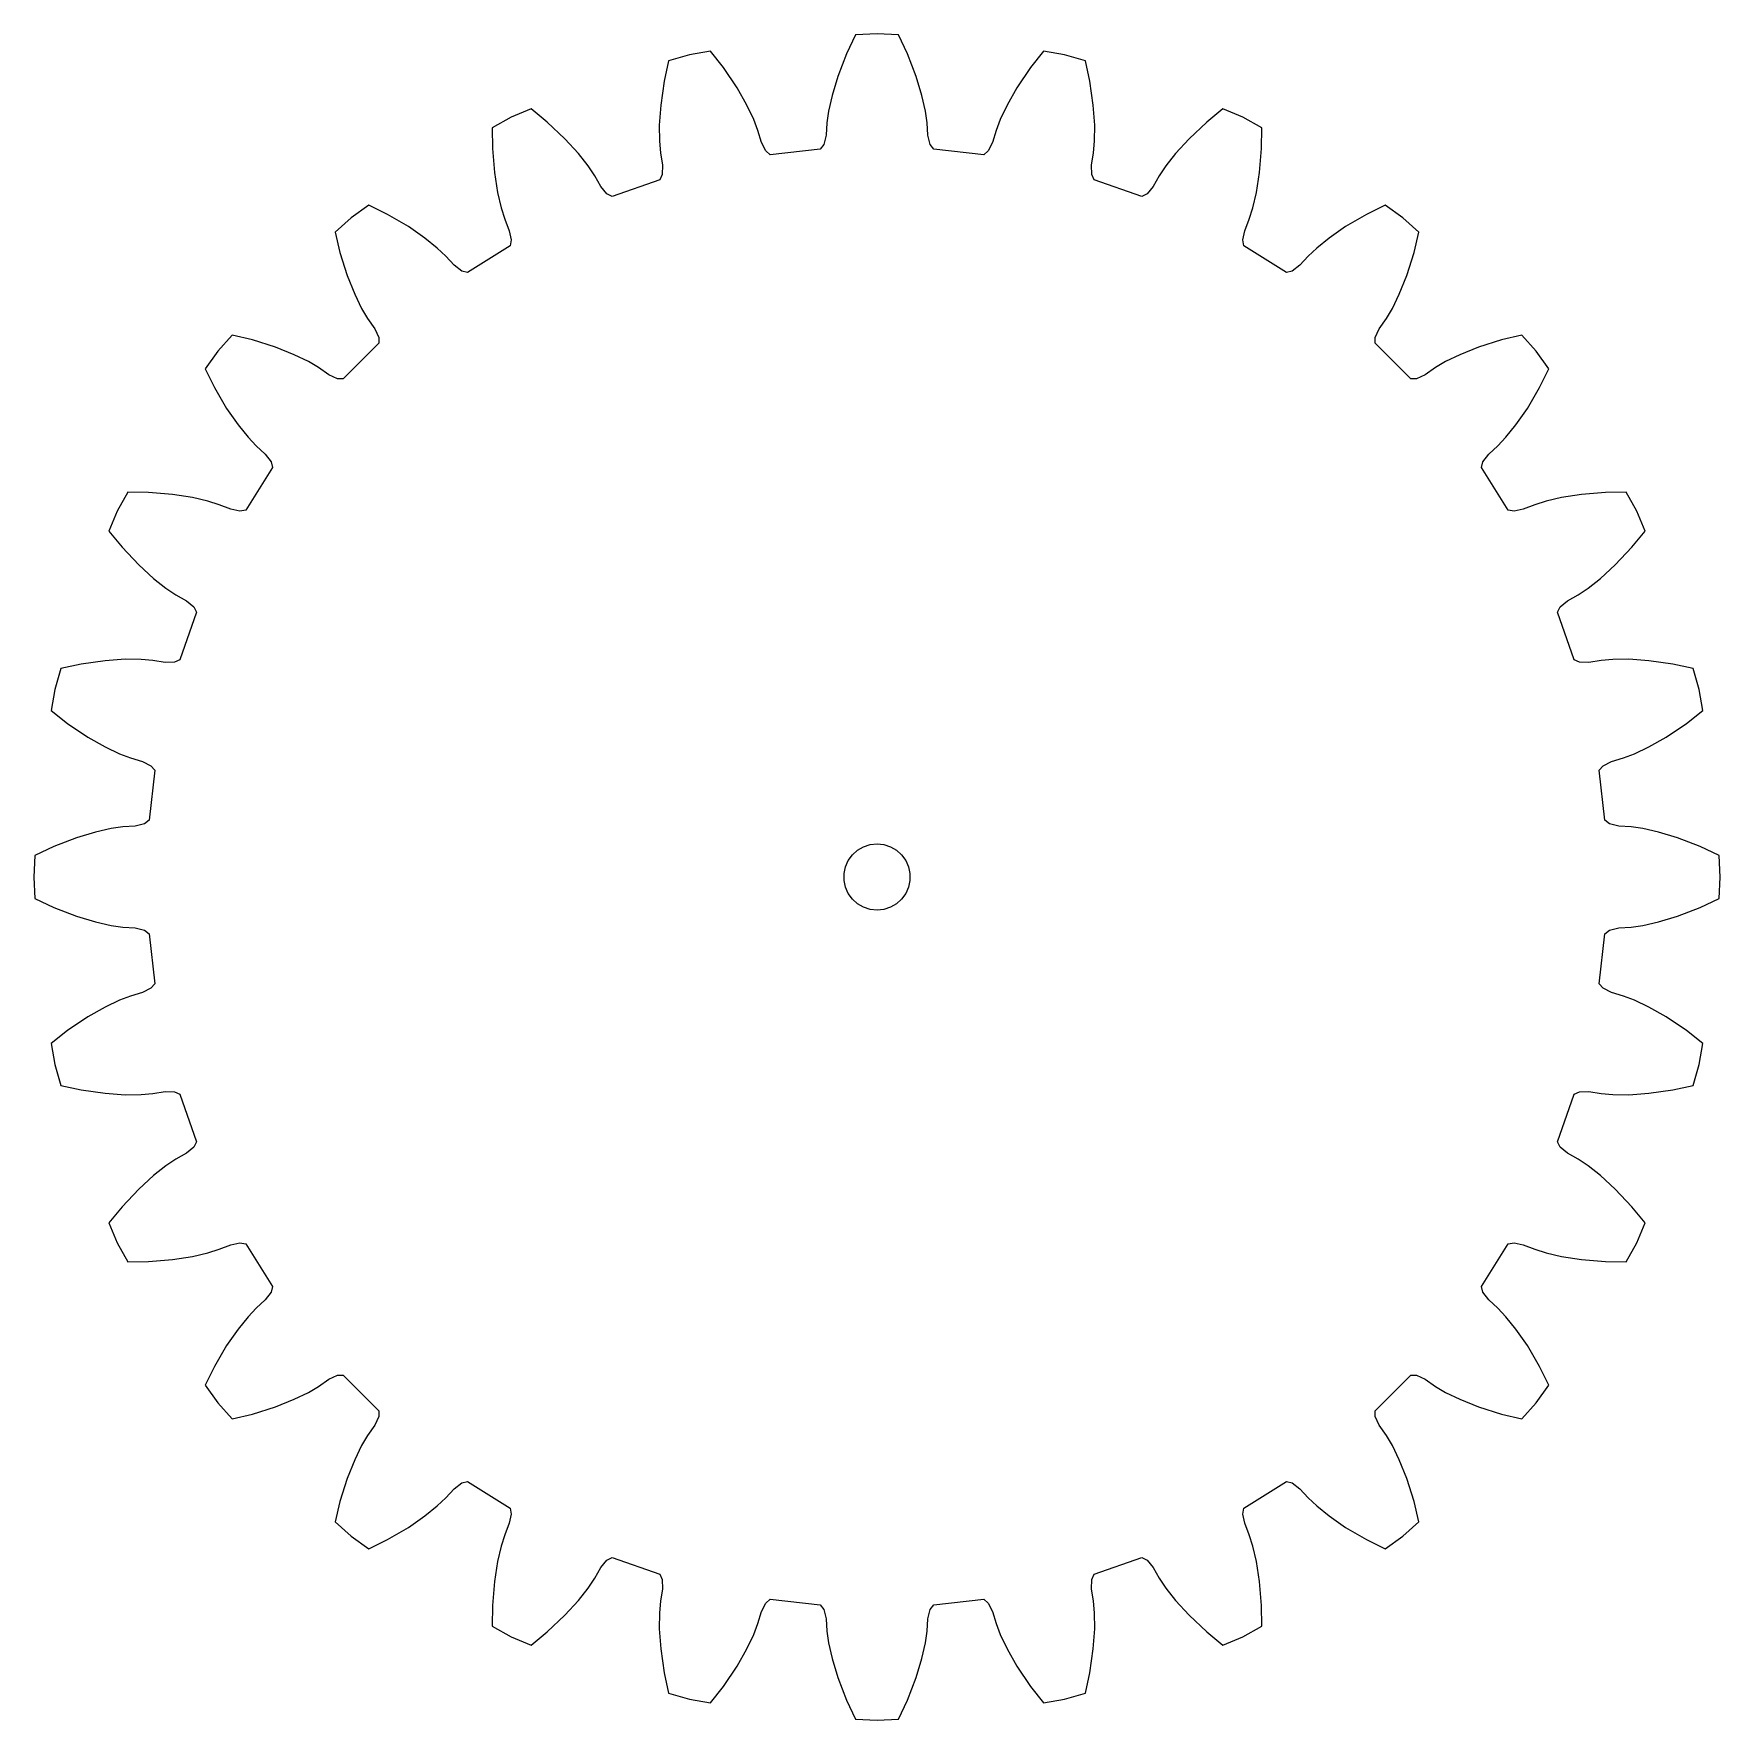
# Model space of a CAD drawing. Header units: metres. Extents: x -38.2 to 38.2, y -38.2 to 38.2.
import ezdxf

# ---------------------------------------------------------------- set-up
doc = ezdxf.new("R2010")
doc.units = ezdxf.units.M

msp = doc.modelspace()

# ---------------------------------------------------------------- linework, layer by layer
for p, q in [((0, 38.197), (-0.976, 38.142)), ((0.976, 38.142), (0, 38.197)), ((-0.976, 38.142), (-1.379, 37.29)), ((1.379, 37.29), (0.976, 38.142)), ((-9.439, 36.969), (-9.643, 36.048)), ((-8.5, 37.24), (-9.439, 36.969)), ((-7.536, 37.403), (-8.5, 37.24)), ((-6.953, 36.662), (-7.536, 37.403)), ((-1.379, 37.29), (-1.773, 36.265)), ((1.773, 36.265), (1.379, 37.29)), ((7.536, 37.403), (6.953, 36.662)), ((8.5, 37.24), (7.536, 37.403)), ((9.439, 36.969), (8.5, 37.24)), ((9.643, 36.048), (9.439, 36.969)), ((-9.643, 36.048), (-9.798, 34.962)), ((-6.341, 35.751), (-6.953, 36.662)), ((-1.773, 36.265), (-2.035, 35.395)), ((2.035, 35.395), (1.773, 36.265)), ((6.953, 36.662), (6.341, 35.751)), ((9.798, 34.962), (9.643, 36.048)), ((-5.892, 34.961), (-6.341, 35.751)), ((-2.035, 35.395), (-2.19, 34.692)), ((2.19, 34.692), (2.035, 35.395)), ((6.341, 35.751), (5.892, 34.961)), ((-16.573, 34.414), (-17.429, 33.942)), ((-15.67, 34.789), (-16.573, 34.414)), ((-14.937, 34.195), (-15.67, 34.789)), ((-9.798, 34.962), (-9.86, 34.055)), ((-5.585, 34.31), (-5.892, 34.961)), ((-2.19, 34.692), (-2.265, 34.167)), ((2.265, 34.167), (2.19, 34.692)), ((5.892, 34.961), (5.585, 34.31)), ((9.86, 34.055), (9.798, 34.962)), ((15.67, 34.789), (14.937, 34.195)), ((16.573, 34.414), (15.67, 34.789)), ((17.429, 33.942), (16.573, 34.414)), ((-17.429, 33.942), (-17.422, 32.999)), ((-14.138, 33.443), (-14.937, 34.195)), ((-9.86, 34.055), (-9.855, 33.335)), ((-5.394, 33.814), (-5.585, 34.31)), ((-5.231, 33.273), (-5.394, 33.814)), ((-2.265, 34.167), (-2.304, 33.603)), ((2.304, 33.603), (2.265, 34.167)), ((5.394, 33.814), (5.231, 33.273)), ((5.585, 34.31), (5.394, 33.814)), ((9.855, 33.335), (9.86, 34.055)), ((14.937, 34.195), (14.138, 33.443)), ((17.422, 32.999), (17.429, 33.942)), ((-17.422, 32.999), (-17.332, 31.905)), ((-13.524, 32.773), (-14.138, 33.443)), ((-9.855, 33.335), (-9.811, 32.806)), ((-5.038, 32.889), (-5.231, 33.273)), ((-4.832, 32.719), (-5.038, 32.889)), ((-2.57, 32.974), (-4.832, 32.719)), ((-2.406, 33.185), (-2.57, 32.974)), ((-2.304, 33.603), (-2.406, 33.185)), ((2.406, 33.185), (2.304, 33.603)), ((2.57, 32.974), (2.406, 33.185)), ((4.832, 32.719), (2.57, 32.974)), ((5.038, 32.889), (4.832, 32.719)), ((5.231, 33.273), (5.038, 32.889)), ((9.811, 32.806), (9.855, 33.335)), ((14.138, 33.443), (13.524, 32.773)), ((17.332, 31.905), (17.422, 32.999)), ((-13.079, 32.207), (-13.524, 32.773)), ((-12.783, 31.766), (-13.079, 32.207)), ((-9.811, 32.806), (-9.723, 32.248)), ((-9.723, 32.248), (-9.73, 31.818)), ((9.723, 32.248), (9.811, 32.806)), ((9.73, 31.818), (9.723, 32.248)), ((13.079, 32.207), (12.783, 31.766)), ((13.524, 32.773), (13.079, 32.207)), ((-17.332, 31.905), (-17.191, 31.007)), ((-12.504, 31.275), (-12.783, 31.766)), ((-9.842, 31.575), (-11.992, 30.823)), ((-9.73, 31.818), (-9.842, 31.575)), ((9.842, 31.575), (9.73, 31.818)), ((11.992, 30.823), (9.842, 31.575)), ((12.783, 31.766), (12.504, 31.275)), ((17.191, 31.007), (17.332, 31.905)), ((-17.191, 31.007), (-17.026, 30.306)), ((-12.231, 30.943), (-12.504, 31.275)), ((-11.992, 30.823), (-12.231, 30.943)), ((12.231, 30.943), (11.992, 30.823)), ((12.504, 31.275), (12.231, 30.943)), ((17.026, 30.306), (17.191, 31.007)), ((-23.816, 29.864), (-24.545, 29.212)), ((-23.018, 30.43), (-23.816, 29.864)), ((-22.171, 30.014), (-23.018, 30.43)), ((-21.225, 29.459), (-22.171, 30.014)), ((-17.026, 30.306), (-16.865, 29.8)), ((-16.865, 29.8), (-16.655, 29.276)), ((16.655, 29.276), (16.865, 29.8)), ((16.865, 29.8), (17.026, 30.306)), ((22.171, 30.014), (21.225, 29.459)), ((23.018, 30.43), (22.171, 30.014)), ((23.816, 29.864), (23.018, 30.43)), ((24.545, 29.212), (23.816, 29.864)), ((-24.545, 29.212), (-24.328, 28.294)), ((-20.478, 28.942), (-21.225, 29.459)), ((-16.655, 29.276), (-16.567, 28.855)), ((16.567, 28.855), (16.655, 29.276)), ((21.225, 29.459), (20.478, 28.942)), ((24.328, 28.294), (24.545, 29.212)), ((-24.328, 28.294), (-23.997, 27.248)), ((-19.918, 28.489), (-20.478, 28.942)), ((-19.531, 28.125), (-19.918, 28.489)), ((-16.622, 28.594), (-18.55, 27.382)), ((-16.567, 28.855), (-16.622, 28.594)), ((16.622, 28.594), (16.567, 28.855)), ((18.55, 27.382), (16.622, 28.594)), ((19.918, 28.489), (19.531, 28.125)), ((20.478, 28.942), (19.918, 28.489)), ((23.997, 27.248), (24.328, 28.294)), ((-19.15, 27.708), (-19.531, 28.125)), ((-18.809, 27.446), (-19.15, 27.708)), ((19.15, 27.708), (18.809, 27.446)), ((19.531, 28.125), (19.15, 27.708)), ((-23.997, 27.248), (-23.659, 26.404)), ((-18.55, 27.382), (-18.809, 27.446)), ((18.809, 27.446), (18.55, 27.382)), ((23.659, 26.404), (23.997, 27.248)), ((-23.659, 26.404), (-23.343, 25.758)), ((23.343, 25.758), (23.659, 26.404)), ((-23.343, 25.758), (-23.074, 25.3)), ((-23.074, 25.3), (-22.752, 24.836)), ((22.752, 24.836), (23.074, 25.3)), ((23.074, 25.3), (23.343, 25.758)), ((-29.212, 24.545), (-29.864, 23.816)), ((-28.294, 24.328), (-29.212, 24.545)), ((-22.752, 24.836), (-22.572, 24.445)), ((22.572, 24.445), (22.752, 24.836)), ((29.212, 24.545), (28.294, 24.328)), ((29.864, 23.816), (29.212, 24.545)), ((-29.864, 23.816), (-30.43, 23.018)), ((-27.248, 23.997), (-28.294, 24.328)), ((-26.404, 23.659), (-27.248, 23.997)), ((-22.568, 24.178), (-24.178, 22.568)), ((-22.572, 24.445), (-22.568, 24.178)), ((22.568, 24.178), (22.572, 24.445)), ((24.178, 22.568), (22.568, 24.178)), ((27.248, 23.997), (26.404, 23.659)), ((28.294, 24.328), (27.248, 23.997)), ((30.43, 23.018), (29.864, 23.816)), ((-30.43, 23.018), (-30.014, 22.171)), ((-25.758, 23.343), (-26.404, 23.659)), ((-25.3, 23.074), (-25.758, 23.343)), ((-24.836, 22.752), (-25.3, 23.074)), ((25.3, 23.074), (24.836, 22.752)), ((25.758, 23.343), (25.3, 23.074)), ((26.404, 23.659), (25.758, 23.343)), ((30.014, 22.171), (30.43, 23.018)), ((-30.014, 22.171), (-29.459, 21.225)), ((-24.445, 22.572), (-24.836, 22.752)), ((-24.178, 22.568), (-24.445, 22.572)), ((24.445, 22.572), (24.178, 22.568)), ((24.836, 22.752), (24.445, 22.572)), ((29.459, 21.225), (30.014, 22.171)), ((-29.459, 21.225), (-28.942, 20.478)), ((28.942, 20.478), (29.459, 21.225)), ((-28.942, 20.478), (-28.489, 19.918)), ((-28.489, 19.918), (-28.125, 19.531)), ((28.125, 19.531), (28.489, 19.918)), ((28.489, 19.918), (28.942, 20.478)), ((-28.125, 19.531), (-27.708, 19.15)), ((-27.708, 19.15), (-27.446, 18.809)), ((27.446, 18.809), (27.708, 19.15)), ((27.708, 19.15), (28.125, 19.531)), ((-27.382, 18.55), (-28.594, 16.622)), ((-27.446, 18.809), (-27.382, 18.55)), ((27.382, 18.55), (27.446, 18.809)), ((28.594, 16.622), (27.382, 18.55)), ((-33.942, 17.429), (-34.414, 16.573)), ((-32.999, 17.422), (-33.942, 17.429)), ((-31.905, 17.332), (-32.999, 17.422)), ((-31.007, 17.191), (-31.905, 17.332)), ((-30.306, 17.026), (-31.007, 17.191)), ((-29.8, 16.865), (-30.306, 17.026)), ((-29.276, 16.655), (-29.8, 16.865)), ((29.8, 16.865), (29.276, 16.655)), ((30.306, 17.026), (29.8, 16.865)), ((31.007, 17.191), (30.306, 17.026)), ((31.905, 17.332), (31.007, 17.191)), ((32.999, 17.422), (31.905, 17.332)), ((33.942, 17.429), (32.999, 17.422)), ((34.414, 16.573), (33.942, 17.429)), ((-34.414, 16.573), (-34.789, 15.67)), ((-28.855, 16.567), (-29.276, 16.655)), ((-28.594, 16.622), (-28.855, 16.567)), ((28.855, 16.567), (28.594, 16.622)), ((29.276, 16.655), (28.855, 16.567)), ((34.789, 15.67), (34.414, 16.573)), ((-34.789, 15.67), (-34.195, 14.937)), ((34.195, 14.937), (34.789, 15.67)), ((-34.195, 14.937), (-33.443, 14.138)), ((33.443, 14.138), (34.195, 14.937)), ((-33.443, 14.138), (-32.773, 13.524)), ((32.773, 13.524), (33.443, 14.138)), ((-32.773, 13.524), (-32.207, 13.079)), ((-32.207, 13.079), (-31.766, 12.783)), ((31.766, 12.783), (32.207, 13.079)), ((32.207, 13.079), (32.773, 13.524)), ((-31.766, 12.783), (-31.275, 12.504)), ((-31.275, 12.504), (-30.943, 12.231)), ((-30.943, 12.231), (-30.823, 11.992)), ((30.823, 11.992), (30.943, 12.231)), ((30.943, 12.231), (31.275, 12.504)), ((31.275, 12.504), (31.766, 12.783)), ((-30.823, 11.992), (-31.575, 9.842)), ((31.575, 9.842), (30.823, 11.992)), ((-36.969, 9.439), (-37.24, 8.5)), ((-36.048, 9.643), (-36.969, 9.439)), ((-34.962, 9.798), (-36.048, 9.643)), ((-34.055, 9.86), (-34.962, 9.798)), ((-33.335, 9.855), (-34.055, 9.86)), ((-32.806, 9.811), (-33.335, 9.855)), ((-32.248, 9.723), (-32.806, 9.811)), ((-31.818, 9.73), (-32.248, 9.723)), ((-31.575, 9.842), (-31.818, 9.73)), ((31.818, 9.73), (31.575, 9.842)), ((32.248, 9.723), (31.818, 9.73)), ((32.806, 9.811), (32.248, 9.723)), ((33.335, 9.855), (32.806, 9.811)), ((34.055, 9.86), (33.335, 9.855)), ((34.962, 9.798), (34.055, 9.86)), ((36.048, 9.643), (34.962, 9.798)), ((36.969, 9.439), (36.048, 9.643)), ((37.24, 8.5), (36.969, 9.439)), ((-37.24, 8.5), (-37.403, 7.536)), ((37.403, 7.536), (37.24, 8.5)), ((-37.403, 7.536), (-36.662, 6.953)), ((-36.662, 6.953), (-35.751, 6.341)), ((35.751, 6.341), (36.662, 6.953)), ((36.662, 6.953), (37.403, 7.536)), ((-35.751, 6.341), (-34.961, 5.892)), ((34.961, 5.892), (35.751, 6.341)), ((-34.961, 5.892), (-34.31, 5.585)), ((-34.31, 5.585), (-33.814, 5.394)), ((-33.814, 5.394), (-33.273, 5.231)), ((33.273, 5.231), (33.814, 5.394)), ((33.814, 5.394), (34.31, 5.585)), ((34.31, 5.585), (34.961, 5.892)), ((-33.273, 5.231), (-32.889, 5.038)), ((-32.719, 4.832), (-32.974, 2.57)), ((-32.889, 5.038), (-32.719, 4.832)), ((32.719, 4.832), (32.889, 5.038)), ((32.974, 2.57), (32.719, 4.832)), ((32.889, 5.038), (33.273, 5.231)), ((-33.603, 2.304), (-34.167, 2.265)), ((-33.185, 2.406), (-33.603, 2.304)), ((-32.974, 2.57), (-33.185, 2.406)), ((33.185, 2.406), (32.974, 2.57)), ((33.603, 2.304), (33.185, 2.406)), ((34.167, 2.265), (33.603, 2.304)), ((-36.265, 1.773), (-37.29, 1.379)), ((-35.395, 2.035), (-36.265, 1.773)), ((-34.692, 2.19), (-35.395, 2.035)), ((-34.167, 2.265), (-34.692, 2.19)), ((34.692, 2.19), (34.167, 2.265)), ((35.395, 2.035), (34.692, 2.19)), ((36.265, 1.773), (35.395, 2.035)), ((37.29, 1.379), (36.265, 1.773)), ((-38.142, 0.976), (-38.197, 0)), ((-37.29, 1.379), (-38.142, 0.976)), ((-1.299, 0.75), (-1.115, 1.004)), ((-1.115, 1.004), (-0.882, 1.214)), ((-0.882, 1.214), (-0.61, 1.37)), ((-0.61, 1.37), (-0.312, 1.467)), ((-0.312, 1.467), (0, 1.5)), ((0, 1.5), (0.312, 1.467)), ((0.312, 1.467), (0.61, 1.37)), ((0.61, 1.37), (0.882, 1.214)), ((0.882, 1.214), (1.115, 1.004)), ((1.115, 1.004), (1.299, 0.75)), ((38.142, 0.976), (37.29, 1.379)), ((38.197, 0), (38.142, 0.976)), ((-38.197, 0), (-38.142, -0.976)), ((-1.492, 0.157), (-1.427, 0.464)), ((-1.492, -0.157), (-1.492, 0.157)), ((-1.427, 0.464), (-1.299, 0.75)), ((1.299, 0.75), (1.427, 0.464)), ((1.427, 0.464), (1.492, 0.157)), ((1.492, 0.157), (1.492, -0.157)), ((-1.427, -0.464), (-1.492, -0.157)), ((-1.299, -0.75), (-1.427, -0.464)), ((-1.115, -1.004), (-1.299, -0.75)), ((1.299, -0.75), (1.115, -1.004)), ((1.427, -0.464), (1.299, -0.75)), ((1.492, -0.157), (1.427, -0.464)), ((38.142, -0.976), (38.197, 0)), ((-38.142, -0.976), (-37.29, -1.379)), ((-37.29, -1.379), (-36.265, -1.773)), ((-0.882, -1.214), (-1.115, -1.004)), ((-0.61, -1.37), (-0.882, -1.214)), ((-0.312, -1.467), (-0.61, -1.37)), ((0, -1.5), (-0.312, -1.467)), ((0.312, -1.467), (0, -1.5)), ((0.61, -1.37), (0.312, -1.467)), ((0.882, -1.214), (0.61, -1.37)), ((1.115, -1.004), (0.882, -1.214)), ((36.265, -1.773), (37.29, -1.379)), ((37.29, -1.379), (38.142, -0.976)), ((-36.265, -1.773), (-35.395, -2.035)), ((-35.395, -2.035), (-34.692, -2.19)), ((-34.692, -2.19), (-34.167, -2.265)), ((-34.167, -2.265), (-33.603, -2.304)), ((33.603, -2.304), (34.167, -2.265)), ((34.167, -2.265), (34.692, -2.19)), ((34.692, -2.19), (35.395, -2.035)), ((35.395, -2.035), (36.265, -1.773)), ((-33.603, -2.304), (-33.185, -2.406)), ((-33.185, -2.406), (-32.974, -2.57)), ((-32.974, -2.57), (-32.719, -4.832)), ((32.719, -4.832), (32.974, -2.57)), ((32.974, -2.57), (33.185, -2.406)), ((33.185, -2.406), (33.603, -2.304)), ((-33.273, -5.231), (-33.814, -5.394)), ((-32.889, -5.038), (-33.273, -5.231)), ((-32.719, -4.832), (-32.889, -5.038)), ((32.889, -5.038), (32.719, -4.832)), ((33.273, -5.231), (32.889, -5.038)), ((33.814, -5.394), (33.273, -5.231)), ((-34.961, -5.892), (-35.751, -6.341)), ((-34.31, -5.585), (-34.961, -5.892)), ((-33.814, -5.394), (-34.31, -5.585)), ((34.31, -5.585), (33.814, -5.394)), ((34.961, -5.892), (34.31, -5.585)), ((35.751, -6.341), (34.961, -5.892)), ((-35.751, -6.341), (-36.662, -6.953)), ((36.662, -6.953), (35.751, -6.341)), ((-36.662, -6.953), (-37.403, -7.536)), ((-37.403, -7.536), (-37.24, -8.5)), ((37.403, -7.536), (36.662, -6.953)), ((37.24, -8.5), (37.403, -7.536)), ((-37.24, -8.5), (-36.969, -9.439)), ((36.969, -9.439), (37.24, -8.5)), ((-36.969, -9.439), (-36.048, -9.643)), ((-36.048, -9.643), (-34.962, -9.798)), ((-34.962, -9.798), (-34.055, -9.86)), ((-34.055, -9.86), (-33.335, -9.855)), ((-33.335, -9.855), (-32.806, -9.811)), ((-32.806, -9.811), (-32.248, -9.723)), ((-32.248, -9.723), (-31.818, -9.73)), ((-31.818, -9.73), (-31.575, -9.842)), ((-31.575, -9.842), (-30.823, -11.992)), ((30.823, -11.992), (31.575, -9.842)), ((31.575, -9.842), (31.818, -9.73)), ((31.818, -9.73), (32.248, -9.723)), ((32.248, -9.723), (32.806, -9.811)), ((32.806, -9.811), (33.335, -9.855)), ((33.335, -9.855), (34.055, -9.86)), ((34.055, -9.86), (34.962, -9.798)), ((34.962, -9.798), (36.048, -9.643)), ((36.048, -9.643), (36.969, -9.439)), ((-30.823, -11.992), (-30.943, -12.231)), ((30.943, -12.231), (30.823, -11.992)), ((-31.766, -12.783), (-32.207, -13.079)), ((-31.275, -12.504), (-31.766, -12.783)), ((-30.943, -12.231), (-31.275, -12.504)), ((31.275, -12.504), (30.943, -12.231)), ((31.766, -12.783), (31.275, -12.504)), ((32.207, -13.079), (31.766, -12.783)), ((-32.773, -13.524), (-33.443, -14.138)), ((-32.207, -13.079), (-32.773, -13.524)), ((32.773, -13.524), (32.207, -13.079)), ((33.443, -14.138), (32.773, -13.524)), ((-33.443, -14.138), (-34.195, -14.937)), ((34.195, -14.937), (33.443, -14.138)), ((-34.195, -14.937), (-34.789, -15.67)), ((34.789, -15.67), (34.195, -14.937)), ((-34.789, -15.67), (-34.414, -16.573)), ((34.414, -16.573), (34.789, -15.67)), ((-34.414, -16.573), (-33.942, -17.429)), ((-29.8, -16.865), (-29.276, -16.655)), ((-29.276, -16.655), (-28.855, -16.567)), ((-28.855, -16.567), (-28.594, -16.622)), ((-28.594, -16.622), (-27.382, -18.55)), ((27.382, -18.55), (28.594, -16.622)), ((28.594, -16.622), (28.855, -16.567)), ((28.855, -16.567), (29.276, -16.655)), ((29.276, -16.655), (29.8, -16.865)), ((33.942, -17.429), (34.414, -16.573)), ((-33.942, -17.429), (-32.999, -17.422)), ((-32.999, -17.422), (-31.905, -17.332)), ((-31.905, -17.332), (-31.007, -17.191)), ((-31.007, -17.191), (-30.306, -17.026)), ((-30.306, -17.026), (-29.8, -16.865)), ((29.8, -16.865), (30.306, -17.026)), ((30.306, -17.026), (31.007, -17.191)), ((31.007, -17.191), (31.905, -17.332)), ((31.905, -17.332), (32.999, -17.422)), ((32.999, -17.422), (33.942, -17.429)), ((-27.446, -18.809), (-27.708, -19.15)), ((-27.382, -18.55), (-27.446, -18.809)), ((27.446, -18.809), (27.382, -18.55)), ((27.708, -19.15), (27.446, -18.809)), ((-28.125, -19.531), (-28.489, -19.918)), ((-27.708, -19.15), (-28.125, -19.531)), ((28.125, -19.531), (27.708, -19.15)), ((28.489, -19.918), (28.125, -19.531)), ((-28.942, -20.478), (-29.459, -21.225)), ((-28.489, -19.918), (-28.942, -20.478)), ((28.942, -20.478), (28.489, -19.918)), ((29.459, -21.225), (28.942, -20.478)), ((-29.459, -21.225), (-30.014, -22.171)), ((30.014, -22.171), (29.459, -21.225)), ((-30.014, -22.171), (-30.43, -23.018)), ((-25.3, -23.074), (-24.836, -22.752)), ((-24.836, -22.752), (-24.445, -22.572)), ((-24.445, -22.572), (-24.178, -22.568)), ((-24.178, -22.568), (-22.568, -24.178)), ((22.568, -24.178), (24.178, -22.568)), ((24.178, -22.568), (24.445, -22.572)), ((24.445, -22.572), (24.836, -22.752)), ((24.836, -22.752), (25.3, -23.074)), ((30.43, -23.018), (30.014, -22.171)), ((-30.43, -23.018), (-29.864, -23.816)), ((-27.248, -23.997), (-26.404, -23.659)), ((-26.404, -23.659), (-25.758, -23.343)), ((-25.758, -23.343), (-25.3, -23.074)), ((25.3, -23.074), (25.758, -23.343)), ((25.758, -23.343), (26.404, -23.659)), ((26.404, -23.659), (27.248, -23.997)), ((29.864, -23.816), (30.43, -23.018)), ((-29.864, -23.816), (-29.212, -24.545)), ((-29.212, -24.545), (-28.294, -24.328)), ((-28.294, -24.328), (-27.248, -23.997)), ((-22.572, -24.445), (-22.752, -24.836)), ((-22.568, -24.178), (-22.572, -24.445)), ((22.572, -24.445), (22.568, -24.178)), ((22.752, -24.836), (22.572, -24.445)), ((27.248, -23.997), (28.294, -24.328)), ((28.294, -24.328), (29.212, -24.545)), ((29.212, -24.545), (29.864, -23.816)), ((-22.752, -24.836), (-23.074, -25.3)), ((23.074, -25.3), (22.752, -24.836)), ((-23.343, -25.758), (-23.659, -26.404)), ((-23.074, -25.3), (-23.343, -25.758)), ((23.343, -25.758), (23.074, -25.3)), ((23.659, -26.404), (23.343, -25.758)), ((-23.659, -26.404), (-23.997, -27.248)), ((23.997, -27.248), (23.659, -26.404)), ((-23.997, -27.248), (-24.328, -28.294)), ((-19.15, -27.708), (-18.809, -27.446)), ((-18.809, -27.446), (-18.55, -27.382)), ((-18.55, -27.382), (-16.622, -28.594)), ((16.622, -28.594), (18.55, -27.382)), ((18.55, -27.382), (18.809, -27.446)), ((18.809, -27.446), (19.15, -27.708)), ((24.328, -28.294), (23.997, -27.248)), ((-19.918, -28.489), (-19.531, -28.125)), ((-19.531, -28.125), (-19.15, -27.708)), ((19.15, -27.708), (19.531, -28.125)), ((19.531, -28.125), (19.918, -28.489)), ((-24.328, -28.294), (-24.545, -29.212)), ((-21.225, -29.459), (-20.478, -28.942)), ((-20.478, -28.942), (-19.918, -28.489)), ((-16.567, -28.855), (-16.655, -29.276)), ((-16.622, -28.594), (-16.567, -28.855)), ((16.567, -28.855), (16.622, -28.594)), ((16.655, -29.276), (16.567, -28.855)), ((19.918, -28.489), (20.478, -28.942)), ((20.478, -28.942), (21.225, -29.459)), ((24.545, -29.212), (24.328, -28.294)), ((-24.545, -29.212), (-23.816, -29.864)), ((-22.171, -30.014), (-21.225, -29.459)), ((-16.655, -29.276), (-16.865, -29.8)), ((16.865, -29.8), (16.655, -29.276)), ((21.225, -29.459), (22.171, -30.014)), ((23.816, -29.864), (24.545, -29.212)), ((-23.816, -29.864), (-23.018, -30.43)), ((-23.018, -30.43), (-22.171, -30.014)), ((-17.026, -30.306), (-17.191, -31.007)), ((-16.865, -29.8), (-17.026, -30.306)), ((17.026, -30.306), (16.865, -29.8)), ((17.191, -31.007), (17.026, -30.306)), ((22.171, -30.014), (23.018, -30.43)), ((23.018, -30.43), (23.816, -29.864)), ((-17.191, -31.007), (-17.332, -31.905)), ((-12.783, -31.766), (-12.504, -31.275)), ((-12.504, -31.275), (-12.231, -30.943)), ((-12.231, -30.943), (-11.992, -30.823)), ((-11.992, -30.823), (-9.842, -31.575)), ((9.842, -31.575), (11.992, -30.823)), ((11.992, -30.823), (12.231, -30.943)), ((12.231, -30.943), (12.504, -31.275)), ((12.504, -31.275), (12.783, -31.766)), ((17.332, -31.905), (17.191, -31.007)), ((-17.332, -31.905), (-17.422, -32.999)), ((-13.079, -32.207), (-12.783, -31.766)), ((-9.842, -31.575), (-9.73, -31.818)), ((-9.73, -31.818), (-9.723, -32.248)), ((9.723, -32.248), (9.73, -31.818)), ((9.73, -31.818), (9.842, -31.575)), ((12.783, -31.766), (13.079, -32.207)), ((17.422, -32.999), (17.332, -31.905)), ((-14.138, -33.443), (-13.524, -32.773)), ((-13.524, -32.773), (-13.079, -32.207)), ((-9.811, -32.806), (-9.855, -33.335)), ((-9.723, -32.248), (-9.811, -32.806)), ((-5.038, -32.889), (-4.832, -32.719)), ((-4.832, -32.719), (-2.57, -32.974)), ((2.57, -32.974), (4.832, -32.719)), ((4.832, -32.719), (5.038, -32.889)), ((9.811, -32.806), (9.723, -32.248)), ((9.855, -33.335), (9.811, -32.806)), ((13.079, -32.207), (13.524, -32.773)), ((13.524, -32.773), (14.138, -33.443)), ((-17.422, -32.999), (-17.429, -33.942)), ((-14.937, -34.195), (-14.138, -33.443)), ((-9.855, -33.335), (-9.86, -34.055)), ((-5.394, -33.814), (-5.231, -33.273)), ((-5.231, -33.273), (-5.038, -32.889)), ((-2.57, -32.974), (-2.406, -33.185)), ((-2.406, -33.185), (-2.304, -33.603)), ((-2.304, -33.603), (-2.265, -34.167)), ((2.265, -34.167), (2.304, -33.603)), ((2.304, -33.603), (2.406, -33.185)), ((2.406, -33.185), (2.57, -32.974)), ((5.038, -32.889), (5.231, -33.273)), ((5.231, -33.273), (5.394, -33.814)), ((9.86, -34.055), (9.855, -33.335)), ((14.138, -33.443), (14.937, -34.195)), ((17.429, -33.942), (17.422, -32.999)), ((-17.429, -33.942), (-16.573, -34.414)), ((-15.67, -34.789), (-14.937, -34.195)), ((-9.86, -34.055), (-9.798, -34.962)), ((-5.892, -34.961), (-5.585, -34.31)), ((-5.585, -34.31), (-5.394, -33.814)), ((-2.265, -34.167), (-2.19, -34.692)), ((2.19, -34.692), (2.265, -34.167)), ((5.394, -33.814), (5.585, -34.31)), ((5.585, -34.31), (5.892, -34.961)), ((9.798, -34.962), (9.86, -34.055)), ((14.937, -34.195), (15.67, -34.789)), ((16.573, -34.414), (17.429, -33.942)), ((-16.573, -34.414), (-15.67, -34.789)), ((-9.798, -34.962), (-9.643, -36.048)), ((-6.341, -35.751), (-5.892, -34.961)), ((-2.19, -34.692), (-2.035, -35.395)), ((2.035, -35.395), (2.19, -34.692)), ((5.892, -34.961), (6.341, -35.751)), ((9.643, -36.048), (9.798, -34.962)), ((15.67, -34.789), (16.573, -34.414)), ((-6.953, -36.662), (-6.341, -35.751)), ((-2.035, -35.395), (-1.773, -36.265)), ((1.773, -36.265), (2.035, -35.395)), ((6.341, -35.751), (6.953, -36.662)), ((-9.643, -36.048), (-9.439, -36.969)), ((-7.536, -37.403), (-6.953, -36.662)), ((-1.773, -36.265), (-1.379, -37.29)), ((1.379, -37.29), (1.773, -36.265)), ((6.953, -36.662), (7.536, -37.403)), ((9.439, -36.969), (9.643, -36.048)), ((-9.439, -36.969), (-8.5, -37.24)), ((-8.5, -37.24), (-7.536, -37.403)), ((-1.379, -37.29), (-0.976, -38.142)), ((0.976, -38.142), (1.379, -37.29)), ((7.536, -37.403), (8.5, -37.24)), ((8.5, -37.24), (9.439, -36.969)), ((-0.976, -38.142), (0, -38.197)), ((0, -38.197), (0.976, -38.142))]:
    msp.add_line(p, q)

doc.saveas('drawing.dxf')
